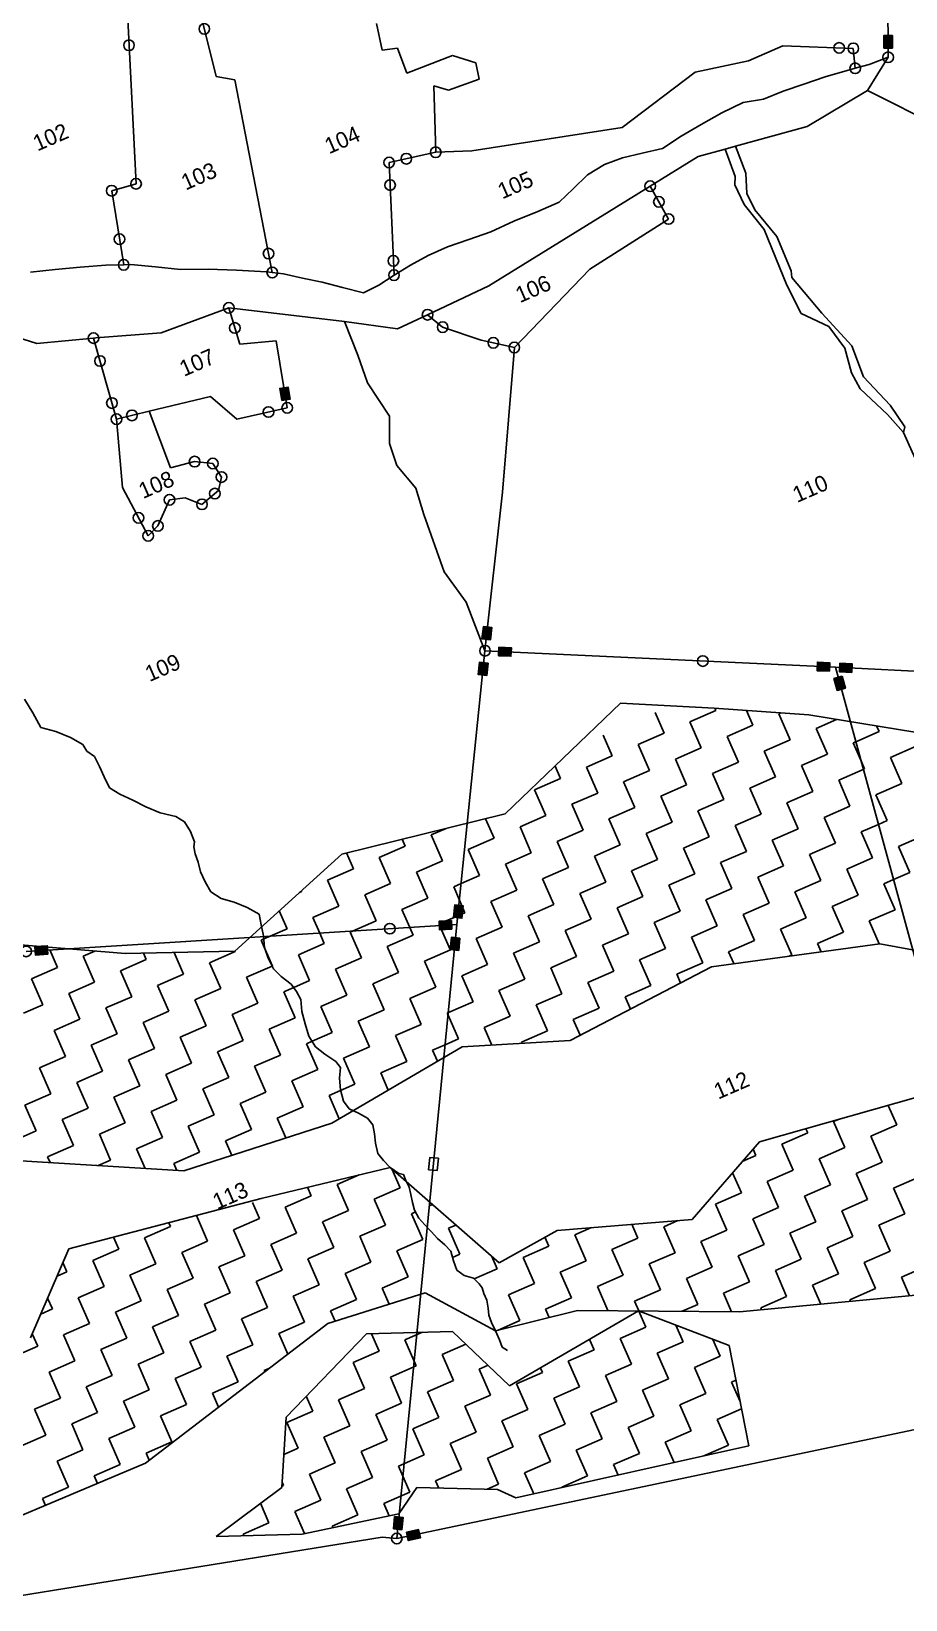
# Model space of a CAD drawing. Header units: metres. Extents: x 317389 to 323374, y 1888575 to 1892651.
# Drawn here: x 322399 to 322912, y 1889365 to 1890284 of the extents above; entities that cross this region are included whole.
import ezdxf

# ---------------------------------------------------------------- set-up
doc = ezdxf.new("R2010")
doc.units = ezdxf.units.M
doc.header["$MEASUREMENT"] = 0
for name, color, linetype in [('LINE_WATER', 4, 'Continuous'), ('OFF', 1, 'Continuous'), ('POLY_HATCH', 12, 'Continuous'), ('POLY_PARCEL', 6, 'Continuous'), ('POLY_WATER', 4, 'Continuous'), ('TEXT_PARCEL', 7, 'Continuous'), ('V_BOUND_LINE', 7, 'Continuous')]:
    doc.layers.add(name, color=color, linetype=linetype)
doc.styles.add('TEXT_MAP', font='')
doc.styles.get('TEXT_MAP').set_extended_font_data('Kruti Dev 050')

msp = doc.modelspace()

# ---------------------------------------------------------------- hatches: boundary and pattern name
for points in [[(322903.92, 1890281.5), (322898.9, 1890281.48), (322898.93, 1890274.22), (322903.96, 1890274.24)], [(322549.63, 1890075.55), (322544.68, 1890074.74), (322545.85, 1890067.58), (322550.8, 1890068.39)], [(322669.07, 1889934.57), (322664.08, 1889935.13), (322663.28, 1889927.91), (322668.27, 1889927.36)], [(322680.26, 1889917.79), (322680.5, 1889922.81), (322673.25, 1889923.15), (322673.01, 1889918.13)], [(322661.08, 1889907.02), (322666.08, 1889906.5), (322666.82, 1889913.73), (322661.82, 1889914.24)], [(322860, 1889914.33), (322859.76, 1889909.31), (322867.02, 1889908.97), (322867.25, 1889913.99)], [(322880.16, 1889908.31), (322880.42, 1889913.33), (322873.17, 1889913.7), (322872.91, 1889908.68)], [(322871.6, 1889897.81), (322876.44, 1889899.13), (322874.52, 1889906.14), (322869.68, 1889904.81)], [(322652.26, 1889771.5), (322647.27, 1889772.02), (322646.53, 1889764.79), (322651.52, 1889764.28)], [(322638.11, 1889762.45), (322638.42, 1889757.43), (322645.67, 1889757.88), (322645.35, 1889762.9)], [(322644.65, 1889745.86), (322649.65, 1889745.37), (322650.36, 1889752.59), (322645.36, 1889753.08)], [(322408.65, 1889743.11), (322408.34, 1889748.12), (322401.09, 1889747.67), (322401.4, 1889742.66)], [(322617.06, 1889413.1), (322612.06, 1889413.59), (322611.35, 1889406.36), (322616.35, 1889405.87)], [(322627.17, 1889401.08), (322626.13, 1889405.99), (322619.03, 1889404.5), (322620.06, 1889399.58)]]:
    msp.add_hatch(color=256).paths.add_polyline_path(points)

# ---------------------------------------------------------------- linework, layer by layer
for points in [[(322898.93, 1890274.22), (322898.9, 1890281.48), (322903.92, 1890281.5), (322903.96, 1890274.24)], [(322545.85, 1890067.58), (322544.68, 1890074.74), (322549.63, 1890075.55), (322550.8, 1890068.39)], [(322663.28, 1889927.91), (322664.08, 1889935.13), (322669.07, 1889934.57), (322668.27, 1889927.36)], [(322673.25, 1889923.15), (322680.5, 1889922.81), (322680.26, 1889917.79), (322673.01, 1889918.13)], [(322666.82, 1889913.73), (322666.08, 1889906.5), (322661.08, 1889907.02), (322661.82, 1889914.24)], [(322867.02, 1889908.97), (322859.76, 1889909.31), (322860, 1889914.33), (322867.25, 1889913.99)], [(322873.17, 1889913.7), (322880.42, 1889913.33), (322880.16, 1889908.31), (322872.91, 1889908.68)], [(322874.52, 1889906.14), (322876.44, 1889899.13), (322871.6, 1889897.81), (322869.68, 1889904.81)], [(322646.53, 1889764.79), (322647.27, 1889772.02), (322652.26, 1889771.5), (322651.52, 1889764.28)], [(322645.67, 1889757.88), (322638.42, 1889757.43), (322638.11, 1889762.45), (322645.35, 1889762.9)], [(322650.36, 1889752.59), (322649.65, 1889745.37), (322644.65, 1889745.86), (322645.36, 1889753.08)], [(322401.09, 1889747.67), (322408.34, 1889748.12), (322408.65, 1889743.11), (322401.4, 1889742.66)], [(322637.71, 1889623.62), (322637, 1889616.4), (322632, 1889616.89), (322632.71, 1889624.11)], [(322611.35, 1889406.36), (322612.06, 1889413.59), (322617.06, 1889413.1), (322616.35, 1889405.87)], [(322619.03, 1889404.5), (322626.13, 1889405.99), (322627.17, 1889401.08), (322620.06, 1889399.58)]]:
    msp.add_lwpolyline(points, close=True)
for centre in [(322500.48, 1890285.44), (322456.31, 1890275.86), (322872.74, 1890274.31), (322881.04, 1890274.01), (322901.47, 1890268.81), (322882.17, 1890262.35), (322618.94, 1890209.36), (322636.15, 1890213.15), (322608.82, 1890207.12), (322446.17, 1890190.62), (322460.43, 1890194.68), (322609.4, 1890193.92), (322761.9, 1890193.29), (322767.04, 1890184.11), (322772.69, 1890174.03), (322450.74, 1890162.23), (322538.14, 1890153.77), (322453.17, 1890147.18), (322611.34, 1890149.49), (322540.31, 1890142.66), (322611.7, 1890141.14), (322514.83, 1890121.99), (322631.39, 1890117.95), (322518.37, 1890110.18), (322640.22, 1890110.65), (322435.48, 1890104.24), (322669.94, 1890101.48), (322682.26, 1890098.7), (322439.29, 1890090.82), (322446.28, 1890066.19), (322538.08, 1890060.92), (322549.08, 1890063.38), (322448.96, 1890056.75), (322458.02, 1890058.94), (322494.77, 1890031.86), (322505.45, 1890030.76), (322510.57, 1890022.82), (322480.04, 1890009.48), (322499.1, 1890006.82), (322506.66, 1890013.12), (322461.86, 1889998.92), (322467.51, 1889988.35), (322473.24, 1889994.15), (322665.04, 1889921.02), (322792.78, 1889914.99), (322609.22, 1889758.13), (322396.03, 1889744.84), (322613.32, 1889400.73)]:
    msp.add_circle(centre, 3.11)
at = {"layer": 'LINE_WATER'}
for p, q in [((322590.44, 1890094.22), (322582.73, 1890113.88)), ((322596.18, 1890078.01), (322590.44, 1890094.22)), ((322609.03, 1890058.56), (322596.18, 1890078.01)), ((322609.01, 1890042.51), (322609.03, 1890058.56)), ((322910.37, 1890049), (322910.37, 1890049)), ((322910.37, 1890049), (322919.81, 1890028.05)), ((322613.28, 1890029.67), (322609.01, 1890042.51)), ((322624.52, 1890016.2), (322613.28, 1890029.67)), ((322629.21, 1890000.87), (322624.52, 1890016.2)), ((322641.18, 1889967.33), (322629.21, 1890000.87)), ((322653.98, 1889949.53), (322641.18, 1889967.33)), ((322665.04, 1889921.02), (322653.98, 1889949.53)), ((322394.99, 1889892.68), (322399.83, 1889884.54)), ((322399.83, 1889884.54), (322404.65, 1889876.11)), ((322404.65, 1889876.11), (322413.42, 1889873.67)), ((322413.42, 1889873.67), (322421.96, 1889870.14)), ((322421.96, 1889870.14), (322429.18, 1889866.03)), ((322429.18, 1889866.03), (322431.6, 1889862.11)), ((322431.6, 1889862.11), (322436.12, 1889858.95)), ((322436.12, 1889858.95), (322438.92, 1889853.2)), ((322438.92, 1889853.2), (322441.82, 1889847.2)), ((322441.82, 1889847.2), (322444.94, 1889840.73)), ((322444.94, 1889840.73), (322450.88, 1889836.92)), ((322450.88, 1889836.92), (322458.54, 1889833.43)), ((322458.54, 1889833.43), (322466.12, 1889829.48)), ((322466.12, 1889829.48), (322474.49, 1889826.01)), ((322474.49, 1889826.01), (322483.85, 1889823.84)), ((322483.85, 1889823.84), (322488.9, 1889820.78)), ((322488.9, 1889820.78), (322492.35, 1889815.16)), ((322492.35, 1889815.16), (322494.73, 1889809.08)), ((322494.73, 1889809.08), (322494.28, 1889806.18)), ((322494.28, 1889806.18), (322495.11, 1889801.99)), ((322495.11, 1889801.99), (322496.85, 1889797.05)), ((322496.85, 1889797.05), (322498.13, 1889791.49)), ((322498.13, 1889791.49), (322500.87, 1889785.56)), ((322500.87, 1889785.56), (322504.3, 1889779.65)), ((322504.3, 1889779.65), (322510.37, 1889775.9)), ((322510.37, 1889775.9), (322518.04, 1889773.69)), ((322518.04, 1889773.69), (322525.54, 1889770.56)), ((322525.54, 1889770.56), (322532.53, 1889766.64)), ((322532.53, 1889766.64), (322533.84, 1889760.38)), ((322533.84, 1889760.38), (322535.21, 1889753.99)), ((322535.21, 1889753.99), (322535.66, 1889747.07)), ((322535.66, 1889747.07), (322537.85, 1889740.76)), ((322537.85, 1889740.76), (322540.97, 1889734.58)), ((322540.97, 1889734.58), (322545.6, 1889730.2)), ((322545.6, 1889730.2), (322551.45, 1889725.63)), ((322551.45, 1889725.63), (322554.45, 1889721.38)), ((322554.45, 1889721.38), (322557.12, 1889716.57)), ((322557.12, 1889716.57), (322557.63, 1889709.53)), ((322557.63, 1889709.53), (322559.59, 1889702.41)), ((322559.59, 1889702.41), (322561.79, 1889695.11)), ((322561.79, 1889695.11), (322565.62, 1889688.95)), ((322565.62, 1889688.95), (322571.19, 1889684.69)), ((322571.19, 1889684.69), (322577.57, 1889680.22)), ((322577.57, 1889680.22), (322580.32, 1889676.86)), ((322580.32, 1889676.86), (322579.69, 1889670.46)), ((322579.69, 1889670.46), (322580.26, 1889663.6)), ((322580.26, 1889663.6), (322582.14, 1889657.01)), ((322582.14, 1889657.01), (322585.36, 1889652.58)), ((322585.36, 1889652.58), (322590.91, 1889650.02)), ((322590.91, 1889650.02), (322596.19, 1889647.06)), ((322596.19, 1889647.06), (322599.33, 1889643.16)), ((322599.33, 1889643.16), (322600.17, 1889637.97)), ((322600.17, 1889637.97), (322600.87, 1889632.44)), ((322600.87, 1889632.44), (322602.19, 1889626.47)), ((322602.19, 1889626.47), (322605.48, 1889622.21)), ((322605.48, 1889622.21), (322609.49, 1889618.26)), ((322609.49, 1889618.26), (322614.51, 1889614.61)), ((322614.51, 1889614.61), (322617.17, 1889614.07)), ((322617.17, 1889614.07), (322618.69, 1889610.6)), ((322618.69, 1889610.6), (322620.58, 1889606.59)), ((322620.58, 1889606.59), (322621.47, 1889602.27)), ((322621.47, 1889602.27), (322622.46, 1889597.72)), ((322622.46, 1889597.72), (322623.74, 1889593.15)), ((322623.74, 1889593.15), (322626.19, 1889588.53)), ((322626.19, 1889588.53), (322629.78, 1889584.55)), ((322629.78, 1889584.55), (322633.45, 1889580.73)), ((322633.45, 1889580.73), (322637.27, 1889576.56)), ((322637.27, 1889576.56), (322641.46, 1889572.84)), ((322641.46, 1889572.84), (322645.07, 1889569.15)), ((322645.07, 1889569.15), (322646.58, 1889563.4)), ((322646.58, 1889563.4), (322648.52, 1889557.98)), ((322648.52, 1889557.98), (322652.75, 1889554.85)), ((322652.75, 1889554.85), (322658.39, 1889553.26)), ((322658.39, 1889553.26), (322660.55, 1889551.2)), ((322660.55, 1889551.2), (322661.55, 1889550.05)), ((322661.55, 1889550.05), (322663.32, 1889547.64)), ((322663.32, 1889547.64), (322664.32, 1889544.38)), ((322664.32, 1889544.38), (322666.16, 1889540.48)), ((322666.16, 1889540.48), (322666.91, 1889535.83)), ((322666.91, 1889535.83), (322667.28, 1889531.71)), ((322667.28, 1889531.71), (322668.8, 1889527.25)), ((322668.8, 1889527.25), (322671.18, 1889522.45)), ((322671.18, 1889522.45), (322673.6, 1889517.24)), ((322673.6, 1889517.24), (322675.19, 1889512.95)), ((322675.19, 1889512.95), (322678.24, 1889510.87))]:
    msp.add_line(p, q, dxfattribs=at)
at = {"layer": 'OFF'}
msp.add_line((322901.47, 1890268.81), (322889.31, 1890249.44), dxfattribs=at)
at = {"layer": 'POLY_HATCH'}
for p, q in [((322676.85, 1889825.38), (322744.59, 1889890.23)), ((322744.59, 1889890.23), (322799.51, 1889887.43)), ((322799.51, 1889887.43), (322854.94, 1889883.45)), ((322854.94, 1889883.45), (322927.93, 1889871.62)), ((322581.13, 1889801.89), (322676.85, 1889825.38)), ((322518.43, 1889744.89), (322581.13, 1889801.89)), ((322380.74, 1889749.6), (322454.03, 1889743.54)), ((322454.03, 1889743.54), (322518.43, 1889744.89)), ((322896.57, 1889749.35), (322797.91, 1889735.85)), ((322927.39, 1889743.59), (322896.57, 1889749.35)), ((322797.91, 1889735.85), (322715.07, 1889692.61)), ((322651.69, 1889688.9), (322575.15, 1889644.18)), ((322715.07, 1889692.61), (322651.69, 1889688.9)), ((322825.96, 1889633.18), (322945.4, 1889667.04)), ((322575.15, 1889644.18), (322488.48, 1889616.18)), ((322786.48, 1889587.73), (322825.96, 1889633.18)), ((322488.48, 1889616.18), (322389.69, 1889622.37)), ((322533.84, 1889600.03), (322609.49, 1889618.26)), ((322609.49, 1889618.26), (322673.27, 1889562.25)), ((322421, 1889570.48), (322533.84, 1889600.03)), ((322707.31, 1889581.35), (322786.48, 1889587.73)), ((322673.27, 1889562.25), (322707.31, 1889581.35)), ((322398.55, 1889518.37), (322421, 1889570.48)), ((322630.04, 1889544.77), (322572.88, 1889526.85)), ((322671.18, 1889522.45), (322630.04, 1889544.77)), ((322937.84, 1889545.29), (322814.35, 1889533.64)), ((322719.34, 1889534.43), (322671.18, 1889522.45)), ((322755.08, 1889534.13), (322679.51, 1889490.15)), ((322814.35, 1889533.64), (322719.34, 1889534.43)), ((322808.15, 1889513.84), (322755.08, 1889534.13)), ((322572.88, 1889526.85), (322465.97, 1889444.89)), ((322646, 1889522.11), (322595.59, 1889520.68)), ((322679.51, 1889490.15), (322646, 1889522.11)), ((322595.59, 1889520.68), (322548.48, 1889471.92)), ((322819.75, 1889454.98), (322808.15, 1889513.84)), ((322548.48, 1889471.92), (322545.87, 1889430.68)), ((322683.19, 1889424.57), (322819.75, 1889454.98)), ((322465.97, 1889444.89), (322374.1, 1889406.16)), ((322545.87, 1889430.68), (322507.38, 1889401.95)), ((322614.54, 1889415.17), (322625.15, 1889430.64)), ((322625.15, 1889430.64), (322672.31, 1889429.57)), ((322672.31, 1889429.57), (322683.19, 1889424.57)), ((322557.79, 1889403.38), (322614.54, 1889415.17)), ((322507.38, 1889401.95), (322557.79, 1889403.38))]:
    msp.add_line(p, q, dxfattribs=at)
at = {"layer": 'POLY_HATCH', "linetype": 'Continuous'}
for p, q in [((322770.03, 1889872.73), (322764.77, 1889884.77)), ((322785.21, 1889879.36), (322800.39, 1889885.99)), ((322800.39, 1889885.99), (322799.77, 1889887.41)), ((322822.2, 1889877.44), (322818.43, 1889886.07)), ((322837.38, 1889884.07), (322838.63, 1889884.62)), ((322844.01, 1889868.89), (322837.38, 1889884.07)), ((322859.19, 1889875.52), (322871.27, 1889880.8)), ((322739.68, 1889859.46), (322734.41, 1889871.51)), ((322754.86, 1889866.09), (322770.03, 1889872.73)), ((322791.84, 1889864.18), (322785.21, 1889879.36)), ((322807.02, 1889870.81), (322822.2, 1889877.44)), ((322865.82, 1889860.35), (322859.19, 1889875.52)), ((322882.46, 1889867.61), (322896.18, 1889873.61)), ((322896.18, 1889873.61), (322894.7, 1889877)), ((322761.49, 1889850.91), (322754.86, 1889866.09)), ((322776.67, 1889857.55), (322791.84, 1889864.18)), ((322813.65, 1889855.63), (322807.02, 1889870.81)), ((322828.83, 1889862.26), (322844.01, 1889868.89)), ((322835.47, 1889847.08), (322828.83, 1889862.26)), ((322881, 1889866.98), (322882.46, 1889867.61)), ((322885.37, 1889856.99), (322881, 1889866.98)), ((322902.81, 1889858.43), (322917.99, 1889865.06)), ((322709.32, 1889846.2), (322706.16, 1889853.44)), ((322724.5, 1889852.83), (322739.68, 1889859.46)), ((322731.13, 1889837.65), (322724.5, 1889852.83)), ((322783.3, 1889842.37), (322776.67, 1889857.55)), ((322798.48, 1889849), (322813.65, 1889855.63)), ((322850.64, 1889853.71), (322865.82, 1889860.35)), ((322857.28, 1889838.53), (322850.64, 1889853.71)), ((322887.63, 1889851.8), (322885.37, 1889856.99)), ((322909.44, 1889843.25), (322902.81, 1889858.43)), ((322694.14, 1889839.57), (322709.32, 1889846.2)), ((322746.31, 1889844.28), (322761.49, 1889850.91)), ((322752.94, 1889829.1), (322746.31, 1889844.28)), ((322805.11, 1889833.82), (322798.48, 1889849)), ((322820.29, 1889840.45), (322835.47, 1889847.08)), ((322872.45, 1889845.17), (322886.88, 1889851.47)), ((322879.09, 1889829.99), (322872.45, 1889845.17)), ((322886.88, 1889851.47), (322887.63, 1889851.8)), ((322700.77, 1889824.39), (322694.14, 1889839.57)), ((322715.95, 1889831.02), (322731.13, 1889837.65)), ((322768.12, 1889835.74), (322783.3, 1889842.37)), ((322774.75, 1889820.56), (322768.12, 1889835.74)), ((322826.92, 1889825.27), (322820.29, 1889840.45)), ((322842.1, 1889831.9), (322857.28, 1889838.53)), ((322894.27, 1889836.62), (322909.44, 1889843.25)), ((322900.9, 1889821.44), (322894.27, 1889836.62)), ((322722.58, 1889815.84), (322715.95, 1889831.02)), ((322737.76, 1889822.47), (322752.94, 1889829.1)), ((322789.93, 1889827.19), (322805.11, 1889833.82)), ((322796.56, 1889812.01), (322789.93, 1889827.19)), ((322811.74, 1889818.64), (322826.92, 1889825.27)), ((322848.73, 1889816.72), (322842.1, 1889831.9)), ((322863.91, 1889823.36), (322879.09, 1889829.99)), ((322633.42, 1889813.04), (322642.21, 1889816.88)), ((322670.41, 1889811.13), (322665.41, 1889822.57)), ((322685.59, 1889817.76), (322700.77, 1889824.39)), ((322692.22, 1889802.58), (322685.59, 1889817.76)), ((322744.39, 1889807.29), (322737.76, 1889822.47)), ((322759.57, 1889813.93), (322774.75, 1889820.56)), ((322818.37, 1889803.46), (322811.74, 1889818.64)), ((322833.55, 1889810.09), (322848.73, 1889816.72)), ((322870.54, 1889808.18), (322863.91, 1889823.36)), ((322885.72, 1889814.81), (322895.71, 1889819.17)), ((322895.71, 1889819.17), (322900.9, 1889821.44)), ((322618.24, 1889806.41), (322616.43, 1889810.56)), ((322640.05, 1889797.86), (322633.42, 1889813.04)), ((322655.23, 1889804.5), (322670.41, 1889811.13)), ((322707.4, 1889809.21), (322722.58, 1889815.84)), ((322714.03, 1889794.03), (322707.4, 1889809.21)), ((322729.21, 1889800.66), (322744.39, 1889807.29)), ((322766.2, 1889798.75), (322759.57, 1889813.93)), ((322781.38, 1889805.38), (322796.56, 1889812.01)), ((322840.18, 1889794.91), (322833.55, 1889810.09)), ((322855.36, 1889801.55), (322870.54, 1889808.18)), ((322892.35, 1889799.63), (322885.72, 1889814.81)), ((322907.53, 1889806.26), (322922.71, 1889812.89)), ((322587.89, 1889793.15), (322583.78, 1889802.54)), ((322603.07, 1889799.78), (322618.24, 1889806.41)), ((322609.7, 1889784.6), (322603.07, 1889799.78)), ((322624.88, 1889791.23), (322640.05, 1889797.86)), ((322661.87, 1889789.32), (322655.23, 1889804.5)), ((322677.04, 1889795.95), (322692.22, 1889802.58)), ((322735.84, 1889785.48), (322729.21, 1889800.66)), ((322751.02, 1889792.12), (322766.2, 1889798.75)), ((322788.01, 1889790.2), (322781.38, 1889805.38)), ((322803.19, 1889796.83), (322818.37, 1889803.46)), ((322861.99, 1889786.37), (322855.36, 1889801.55)), ((322877.17, 1889793), (322892.35, 1889799.63)), ((322914.16, 1889791.08), (322907.53, 1889806.26)), ((322572.71, 1889786.52), (322587.89, 1889793.15)), ((322631.51, 1889776.05), (322624.88, 1889791.23)), ((322651.08, 1889784.6), (322661.87, 1889789.32)), ((322683.68, 1889780.77), (322677.04, 1889795.95)), ((322698.85, 1889787.4), (322714.03, 1889794.03)), ((322757.65, 1889776.94), (322751.02, 1889792.12)), ((322772.83, 1889783.57), (322788.01, 1889790.2)), ((322809.82, 1889781.65), (322803.19, 1889796.83)), ((322825, 1889788.28), (322840.18, 1889794.91)), ((322831.63, 1889773.1), (322825, 1889788.28)), ((322883.8, 1889777.82), (322877.17, 1889793)), ((322904.54, 1889786.88), (322914.16, 1889791.08)), ((322556.37, 1889779.38), (322557.53, 1889779.89)), ((322557.53, 1889779.89), (322557.36, 1889780.28)), ((322579.34, 1889771.34), (322572.71, 1889786.52)), ((322594.52, 1889777.97), (322609.7, 1889784.6)), ((322646.69, 1889782.68), (322651.08, 1889784.6)), ((322650.09, 1889774.9), (322646.69, 1889782.68)), ((322668.5, 1889774.14), (322683.68, 1889780.77)), ((322705.49, 1889772.22), (322698.85, 1889787.4)), ((322720.66, 1889778.85), (322735.84, 1889785.48)), ((322779.46, 1889768.39), (322772.83, 1889783.57)), ((322794.64, 1889775.02), (322809.82, 1889781.65)), ((322846.81, 1889779.74), (322861.99, 1889786.37)), ((322853.44, 1889764.56), (322846.81, 1889779.74)), ((322898.98, 1889784.45), (322904.54, 1889786.88)), ((322905.61, 1889769.27), (322898.98, 1889784.45)), ((322564.16, 1889764.71), (322579.34, 1889771.34)), ((322601.15, 1889762.79), (322594.52, 1889777.97)), ((322616.33, 1889769.42), (322631.51, 1889776.05)), ((322651.54, 1889771.58), (322650.09, 1889774.9)), ((322653.32, 1889767.51), (322652.13, 1889770.22)), ((322675.13, 1889758.96), (322668.5, 1889774.14)), ((322690.31, 1889765.59), (322705.49, 1889772.22)), ((322727.3, 1889763.67), (322720.66, 1889778.85)), ((322742.48, 1889770.3), (322757.65, 1889776.94)), ((322749.11, 1889755.13), (322742.48, 1889770.3)), ((322801.27, 1889759.84), (322794.64, 1889775.02)), ((322816.45, 1889766.47), (322831.63, 1889773.1)), ((322868.62, 1889771.19), (322883.8, 1889777.82)), ((322875.25, 1889756.01), (322868.62, 1889771.19)), ((322548.98, 1889758.08), (322544.42, 1889768.52)), ((322568.15, 1889755.57), (322564.16, 1889764.71)), ((322587.36, 1889756.77), (322601.15, 1889762.79)), ((322620.94, 1889758.86), (322616.33, 1889769.42)), ((322638.14, 1889760.87), (322638.2, 1889760.9)), ((322638.22, 1889760.7), (322638.14, 1889760.87)), ((322642.34, 1889762.71), (322647, 1889764.74)), ((322651.79, 1889766.84), (322653.32, 1889767.51)), ((322696.94, 1889750.41), (322690.31, 1889765.59)), ((322712.12, 1889757.04), (322727.3, 1889763.67)), ((322764.29, 1889761.76), (322779.46, 1889768.39)), ((322770.92, 1889746.58), (322764.29, 1889761.76)), ((322823.09, 1889751.29), (322816.45, 1889766.47)), ((322838.26, 1889757.92), (322853.44, 1889764.56)), ((322890.43, 1889762.64), (322905.61, 1889769.27)), ((322896.26, 1889749.31), (322890.43, 1889762.64)), ((322533.8, 1889751.44), (322535.33, 1889752.11)), ((322535.33, 1889752.11), (322539.1, 1889753.76)), ((322539.1, 1889753.76), (322548.98, 1889758.08)), ((322570.79, 1889749.53), (322568.15, 1889755.57)), ((322585.97, 1889756.16), (322587.36, 1889756.77)), ((322592.6, 1889740.98), (322585.97, 1889756.16)), ((322607.78, 1889747.61), (322622.96, 1889754.24)), ((322622.96, 1889754.24), (322620.94, 1889758.86)), ((322644.66, 1889745.94), (322639.61, 1889757.51)), ((322659.95, 1889752.33), (322675.13, 1889758.96)), ((322666.58, 1889737.15), (322659.95, 1889752.33)), ((322718.75, 1889741.86), (322712.12, 1889757.04)), ((322733.93, 1889748.49), (322749.11, 1889755.13)), ((322786.1, 1889753.21), (322801.27, 1889759.84)), ((322792.73, 1889738.03), (322786.1, 1889753.21)), ((322844.9, 1889742.75), (322838.26, 1889757.92)), ((322860.07, 1889749.38), (322875.25, 1889756.01)), ((322414.29, 1889735.38), (322409.78, 1889745.7)), ((322429.47, 1889742.01), (322436.32, 1889745.01)), ((322466.45, 1889740.1), (322464.85, 1889743.77)), ((322488.26, 1889731.55), (322482.76, 1889744.15)), ((322503.44, 1889738.18), (322518.62, 1889744.81)), ((322518.62, 1889744.81), (322518.54, 1889744.99)), ((322535.65, 1889747.21), (322533.8, 1889751.44)), ((322540.43, 1889736.26), (322535.65, 1889747.21)), ((322555.61, 1889742.9), (322570.79, 1889749.53)), ((322562.24, 1889727.72), (322555.61, 1889742.9)), ((322614.41, 1889732.43), (322607.78, 1889747.61)), ((322629.59, 1889739.06), (322644.77, 1889745.7)), ((322644.77, 1889745.7), (322644.7, 1889745.85)), ((322681.76, 1889743.78), (322696.94, 1889750.41)), ((322688.39, 1889728.6), (322681.76, 1889743.78)), ((322740.56, 1889733.32), (322733.93, 1889748.49)), ((322755.74, 1889739.95), (322770.92, 1889746.58)), ((322807.91, 1889744.66), (322823.09, 1889751.29)), ((322810.97, 1889737.64), (322807.91, 1889744.66)), ((322843.35, 1889742.07), (322844.9, 1889742.75)), ((322862.14, 1889744.64), (322860.07, 1889749.38)), ((322399.11, 1889728.75), (322414.29, 1889735.38)), ((322430.83, 1889738.88), (322429.47, 1889742.01)), ((322436.1, 1889726.83), (322430.83, 1889738.88)), ((322451.28, 1889733.47), (322466.45, 1889740.1)), ((322457.91, 1889718.29), (322451.28, 1889733.47)), ((322510.08, 1889723), (322503.44, 1889738.18)), ((322525.25, 1889729.63), (322540.18, 1889736.15)), ((322540.18, 1889736.15), (322540.43, 1889736.26)), ((322577.42, 1889734.35), (322592.6, 1889740.98)), ((322584.05, 1889719.17), (322577.42, 1889734.35)), ((322636.22, 1889723.88), (322629.59, 1889739.06)), ((322651.4, 1889730.52), (322666.58, 1889737.15)), ((322703.57, 1889735.23), (322718.75, 1889741.86)), ((322710.2, 1889720.05), (322703.57, 1889735.23)), ((322725.38, 1889726.68), (322740.56, 1889733.32)), ((322762.37, 1889724.77), (322755.74, 1889739.95)), ((322777.55, 1889731.4), (322792.73, 1889738.03)), ((322400.48, 1889725.62), (322399.11, 1889728.75)), ((322405.74, 1889713.57), (322400.48, 1889725.62)), ((322420.92, 1889720.2), (322436.1, 1889726.83)), ((322473.09, 1889724.92), (322488.26, 1889731.55)), ((322479.72, 1889709.74), (322473.09, 1889724.92)), ((322531.89, 1889714.45), (322525.25, 1889729.63)), ((322552.87, 1889723.62), (322562.24, 1889727.72)), ((322599.23, 1889725.8), (322614.41, 1889732.43)), ((322605.86, 1889710.62), (322599.23, 1889725.8)), ((322658.03, 1889715.34), (322651.4, 1889730.52)), ((322673.21, 1889721.97), (322688.39, 1889728.6)), ((322732.01, 1889711.5), (322725.38, 1889726.68)), ((322747.19, 1889718.14), (322762.37, 1889724.77)), ((322779.74, 1889726.37), (322777.55, 1889731.4)), ((322427.55, 1889705.02), (322420.92, 1889720.2)), ((322442.73, 1889711.66), (322457.91, 1889718.29)), ((322494.9, 1889716.37), (322510.08, 1889723)), ((322501.53, 1889701.19), (322494.9, 1889716.37)), ((322547.06, 1889721.09), (322552.87, 1889723.62)), ((322553.7, 1889705.91), (322547.06, 1889721.09)), ((322568.87, 1889712.54), (322584.05, 1889719.17)), ((322621.04, 1889717.25), (322636.22, 1889723.88)), ((322627.67, 1889702.07), (322621.04, 1889717.25)), ((322643.56, 1889709.02), (322658.03, 1889715.34)), ((322679.84, 1889706.79), (322673.21, 1889721.97)), ((322695.02, 1889713.42), (322710.2, 1889720.05)), ((322750.3, 1889711.01), (322747.19, 1889718.14)), ((322394.45, 1889708.64), (322405.74, 1889713.57)), ((322449.36, 1889696.48), (322442.73, 1889711.66)), ((322464.54, 1889703.11), (322479.72, 1889709.74)), ((322516.71, 1889707.82), (322531.89, 1889714.45)), ((322523.34, 1889692.64), (322516.71, 1889707.82)), ((322538.52, 1889699.28), (322553.7, 1889705.91)), ((322575.51, 1889697.36), (322568.87, 1889712.54)), ((322590.69, 1889703.99), (322605.86, 1889710.62)), ((322642.85, 1889708.71), (322643.56, 1889709.02)), ((322643.41, 1889707.44), (322642.85, 1889708.71)), ((322649.49, 1889693.53), (322643.41, 1889707.44)), ((322664.66, 1889700.16), (322679.84, 1889706.79)), ((322701.65, 1889698.24), (322695.02, 1889713.42)), ((322716.83, 1889704.87), (322732.01, 1889711.5)), ((322412.37, 1889698.39), (322427.55, 1889705.02)), ((322419, 1889683.21), (322412.37, 1889698.39)), ((322434.18, 1889689.85), (322449.36, 1889696.48)), ((322471.17, 1889687.93), (322464.54, 1889703.11)), ((322486.35, 1889694.56), (322501.53, 1889701.19)), ((322545.15, 1889684.1), (322538.52, 1889699.28)), ((322563.62, 1889692.17), (322575.51, 1889697.36)), ((322597.32, 1889688.81), (322590.69, 1889703.99)), ((322612.5, 1889695.44), (322627.67, 1889702.07)), ((322669.14, 1889689.92), (322664.66, 1889700.16)), ((322686.47, 1889691.61), (322701.65, 1889698.24)), ((322720.87, 1889695.64), (322716.83, 1889704.87)), ((322440.81, 1889674.67), (322434.18, 1889689.85)), ((322455.99, 1889681.3), (322471.17, 1889687.93)), ((322492.98, 1889679.38), (322486.35, 1889694.56)), ((322508.16, 1889686.01), (322523.34, 1889692.64)), ((322560.33, 1889690.73), (322563.62, 1889692.17)), ((322566.96, 1889675.55), (322560.33, 1889690.73)), ((322582.14, 1889682.18), (322597.32, 1889688.81)), ((322619.13, 1889680.26), (322612.5, 1889695.44)), ((322634.31, 1889686.9), (322641.71, 1889690.13)), ((322641.71, 1889690.13), (322649.49, 1889693.53)), ((322686.76, 1889690.95), (322686.47, 1889691.61)), ((322403.82, 1889676.58), (322419, 1889683.21)), ((322462.62, 1889666.12), (322455.99, 1889681.3)), ((322477.8, 1889672.75), (322492.98, 1889679.38)), ((322514.79, 1889670.83), (322508.16, 1889686.01)), ((322529.97, 1889677.47), (322545.15, 1889684.1)), ((322588.77, 1889667), (322582.14, 1889682.18)), ((322603.95, 1889673.63), (322619.13, 1889680.26)), ((322637.15, 1889680.4), (322634.31, 1889686.9)), ((322410.45, 1889661.4), (322403.82, 1889676.58)), ((322425.63, 1889668.03), (322440.81, 1889674.67)), ((322484.43, 1889657.57), (322477.8, 1889672.75)), ((322499.61, 1889664.2), (322514.79, 1889670.83)), ((322536.6, 1889662.29), (322529.97, 1889677.47)), ((322551.78, 1889668.92), (322566.96, 1889675.55)), ((322558.41, 1889653.74), (322551.78, 1889668.92)), ((322608.34, 1889663.57), (322603.95, 1889673.63)), ((322395.27, 1889654.77), (322410.45, 1889661.4)), ((322432.26, 1889652.86), (322425.63, 1889668.03)), ((322447.44, 1889659.49), (322462.62, 1889666.12)), ((322506.24, 1889649.02), (322499.61, 1889664.2)), ((322521.42, 1889655.65), (322536.6, 1889662.29)), ((322573.59, 1889660.37), (322580.34, 1889663.32)), ((322579.54, 1889646.74), (322573.59, 1889660.37)), ((322580.34, 1889663.32), (322588.77, 1889667)), ((322401.91, 1889639.59), (322395.27, 1889654.77)), ((322417.09, 1889646.22), (322432.26, 1889652.86)), ((322454.07, 1889644.31), (322447.44, 1889659.49)), ((322469.25, 1889650.94), (322484.43, 1889657.57)), ((322475.88, 1889635.76), (322469.25, 1889650.94)), ((322528.05, 1889640.48), (322521.42, 1889655.65)), ((322543.23, 1889647.11), (322558.41, 1889653.74)), ((322906.49, 1889643.12), (322901.49, 1889654.59)), ((322423.72, 1889631.05), (322417.09, 1889646.22)), ((322438.9, 1889637.68), (322454.07, 1889644.31)), ((322491.06, 1889642.39), (322506.24, 1889649.02)), ((322497.7, 1889627.21), (322491.06, 1889642.39)), ((322548.3, 1889635.5), (322543.23, 1889647.11)), ((322869.51, 1889645.04), (322872.66, 1889646.42)), ((322876.14, 1889629.86), (322869.51, 1889645.04)), ((322891.32, 1889636.49), (322906.49, 1889643.12)), ((322391.24, 1889634.93), (322401.91, 1889639.59)), ((322445.53, 1889622.5), (322438.9, 1889637.68)), ((322460.71, 1889629.13), (322475.88, 1889635.76)), ((322512.87, 1889633.84), (322528.05, 1889640.48)), ((322516.62, 1889625.27), (322512.87, 1889633.84)), ((322839.15, 1889631.78), (322854.33, 1889638.41)), ((322854.33, 1889638.41), (322853.23, 1889640.91)), ((322897.95, 1889621.31), (322891.32, 1889636.49)), ((322408.54, 1889624.41), (322423.72, 1889631.05)), ((322409.98, 1889621.1), (322408.54, 1889624.41)), ((322465.74, 1889617.61), (322460.71, 1889629.13)), ((322482.52, 1889620.58), (322497.7, 1889627.21)), ((322815.93, 1889621.63), (322823.97, 1889625.15)), ((322823.97, 1889625.15), (322822.3, 1889628.97)), ((322845.78, 1889616.6), (322839.15, 1889631.78)), ((322860.96, 1889623.23), (322876.14, 1889629.86)), ((322867.59, 1889608.05), (322860.96, 1889623.23)), ((322438.27, 1889619.33), (322445.53, 1889622.5)), ((322484.33, 1889616.44), (322482.52, 1889620.58)), ((322578.31, 1889608.2), (322591.29, 1889613.87)), ((322615.29, 1889606.29), (322610.42, 1889617.44)), ((322815.42, 1889603.34), (322810.27, 1889615.12)), ((322830.6, 1889609.97), (322845.78, 1889616.6)), ((322882.77, 1889614.68), (322897.95, 1889621.31)), ((322889.4, 1889599.5), (322882.77, 1889614.68)), ((322563.13, 1889601.57), (322560.94, 1889606.56)), ((322584.94, 1889593.02), (322578.31, 1889608.2)), ((322600.12, 1889599.65), (322615.29, 1889606.29)), ((322837.23, 1889594.79), (322830.6, 1889609.97)), ((322852.41, 1889601.42), (322867.59, 1889608.05)), ((322904.58, 1889606.13), (322919.76, 1889612.77)), ((322911.21, 1889590.96), (322904.58, 1889606.13)), ((322532.77, 1889588.31), (322528.7, 1889597.63)), ((322547.95, 1889594.94), (322563.13, 1889601.57)), ((322606.75, 1889584.48), (322600.12, 1889599.65)), ((322632.45, 1889595.7), (322634.27, 1889596.5)), ((322800.24, 1889596.7), (322815.42, 1889603.34)), ((322806.87, 1889581.53), (322800.24, 1889596.7)), ((322859.04, 1889586.24), (322852.41, 1889601.42)), ((322874.22, 1889592.87), (322889.4, 1889599.5)), ((322502.41, 1889575.04), (322495.84, 1889590.08)), ((322517.59, 1889581.68), (322532.77, 1889588.31)), ((322554.58, 1889579.76), (322547.95, 1889594.94)), ((322569.76, 1889586.39), (322584.94, 1889593.02)), ((322576.39, 1889571.21), (322569.76, 1889586.39)), ((322621.93, 1889591.11), (322624.28, 1889592.13)), ((322628.56, 1889575.93), (322621.93, 1889591.11)), ((322769.88, 1889583.44), (322778.17, 1889587.06)), ((322822.05, 1889588.16), (322837.23, 1889594.79)), ((322828.68, 1889572.98), (322822.05, 1889588.16)), ((322843.86, 1889579.61), (322859.04, 1889586.24)), ((322880.85, 1889577.69), (322874.22, 1889592.87)), ((322896.03, 1889584.32), (322911.21, 1889590.96)), ((322450.24, 1889570.33), (322447.18, 1889577.33)), ((322465.42, 1889576.96), (322480.6, 1889583.59)), ((322472.05, 1889561.78), (322465.42, 1889576.96)), ((322480.6, 1889583.59), (322479.62, 1889585.83)), ((322524.22, 1889566.5), (322517.59, 1889581.68)), ((322539.4, 1889573.13), (322554.58, 1889579.76)), ((322591.57, 1889577.84), (322606.75, 1889584.48)), ((322598.2, 1889562.66), (322591.57, 1889577.84)), ((322643.74, 1889582.56), (322648.01, 1889584.43)), ((322650.37, 1889567.38), (322643.74, 1889582.56)), ((322702.54, 1889572.1), (322700.23, 1889577.37)), ((322717.72, 1889578.73), (322727.43, 1889582.97)), ((322724.35, 1889563.55), (322717.72, 1889578.73)), ((322754.7, 1889576.81), (322751.18, 1889584.89)), ((322776.52, 1889568.26), (322769.88, 1889583.44)), ((322791.69, 1889574.89), (322806.87, 1889581.53)), ((322850.49, 1889564.43), (322843.86, 1889579.61)), ((322865.67, 1889571.06), (322880.85, 1889577.69)), ((322902.66, 1889569.15), (322896.03, 1889584.32)), ((322435.06, 1889563.7), (322450.24, 1889570.33)), ((322487.23, 1889568.41), (322502.41, 1889575.04)), ((322493.86, 1889553.23), (322487.23, 1889568.41)), ((322546.03, 1889557.95), (322539.4, 1889573.13)), ((322561.21, 1889564.58), (322576.39, 1889571.21)), ((322613.38, 1889569.3), (322628.56, 1889575.93)), ((322620.01, 1889554.12), (322613.38, 1889569.3)), ((322687.36, 1889565.46), (322702.54, 1889572.1)), ((322739.53, 1889570.18), (322754.7, 1889576.81)), ((322746.16, 1889555), (322739.53, 1889570.18)), ((322761.34, 1889561.63), (322776.52, 1889568.26)), ((322798.33, 1889559.72), (322791.69, 1889574.89)), ((322813.5, 1889566.35), (322828.68, 1889572.98)), ((322872.3, 1889555.88), (322865.67, 1889571.06)), ((322887.48, 1889562.51), (322902.66, 1889569.15)), ((322419.88, 1889557.07), (322417.54, 1889562.44)), ((322441.69, 1889548.52), (322435.06, 1889563.7)), ((322456.87, 1889555.15), (322472.05, 1889561.78)), ((322509.04, 1889559.87), (322524.22, 1889566.5)), ((322515.67, 1889544.69), (322509.04, 1889559.87)), ((322567.84, 1889549.4), (322561.21, 1889564.58)), ((322583.02, 1889556.03), (322598.2, 1889562.66)), ((322646.04, 1889565.49), (322650.37, 1889567.38)), ((322658.71, 1889552.95), (322672.18, 1889558.83)), ((322672.18, 1889558.83), (322669.08, 1889565.93)), ((322693.99, 1889550.28), (322687.36, 1889565.46)), ((322709.17, 1889556.92), (322724.35, 1889563.55)), ((322767.97, 1889546.45), (322761.34, 1889561.63)), ((322783.15, 1889553.08), (322798.33, 1889559.72)), ((322820.14, 1889551.17), (322813.5, 1889566.35)), ((322835.31, 1889557.8), (322850.49, 1889564.43)), ((322894.11, 1889547.34), (322887.48, 1889562.51)), ((322909.29, 1889553.97), (322924.47, 1889560.6)), ((322414.14, 1889554.56), (322419.88, 1889557.07)), ((322463.5, 1889539.97), (322456.87, 1889555.15)), ((322478.68, 1889546.6), (322493.86, 1889553.23)), ((322530.85, 1889551.32), (322546.03, 1889557.95)), ((322537.48, 1889536.14), (322530.85, 1889551.32)), ((322552.66, 1889542.77), (322567.84, 1889549.4)), ((322589.65, 1889540.85), (322583.02, 1889556.03)), ((322604.83, 1889547.49), (322620.01, 1889554.12)), ((322678.81, 1889543.65), (322693.99, 1889550.28)), ((322715.8, 1889541.74), (322709.17, 1889556.92)), ((322730.98, 1889548.37), (322746.16, 1889555)), ((322789.78, 1889537.9), (322783.15, 1889553.08)), ((322804.96, 1889544.54), (322820.14, 1889551.17)), ((322841.95, 1889542.62), (322835.31, 1889557.8)), ((322857.13, 1889549.25), (322872.3, 1889555.88)), ((322914.07, 1889543.04), (322909.29, 1889553.97)), ((322411.34, 1889535.26), (322408.56, 1889541.61)), ((322426.52, 1889541.89), (322441.69, 1889548.52)), ((322433.15, 1889526.71), (322426.52, 1889541.89)), ((322485.32, 1889531.42), (322478.68, 1889546.6)), ((322500.49, 1889538.06), (322515.67, 1889544.69)), ((322559.29, 1889527.59), (322552.66, 1889542.77)), ((322574.47, 1889534.22), (322589.65, 1889540.85)), ((322608.91, 1889538.14), (322604.83, 1889547.49)), ((322685.44, 1889528.47), (322678.81, 1889543.65)), ((322700.62, 1889535.11), (322715.8, 1889541.74)), ((322737.13, 1889534.28), (322730.98, 1889548.37)), ((322752.79, 1889539.82), (322767.97, 1889546.45)), ((322809.7, 1889533.68), (322804.96, 1889544.54)), ((322826.77, 1889535.99), (322841.95, 1889542.62)), ((322861.98, 1889538.13), (322857.13, 1889549.25)), ((322878.94, 1889540.7), (322894.11, 1889547.34)), ((322879.34, 1889539.77), (322878.94, 1889540.7)), ((322404.55, 1889532.29), (322411.34, 1889535.26)), ((322448.33, 1889533.34), (322463.5, 1889539.97)), ((322454.96, 1889518.16), (322448.33, 1889533.34)), ((322470.14, 1889524.79), (322485.32, 1889531.42)), ((322507.13, 1889522.88), (322500.49, 1889538.06)), ((322522.3, 1889529.51), (322537.48, 1889536.14)), ((322577.12, 1889528.17), (322574.47, 1889534.22)), ((322702.72, 1889530.3), (322700.62, 1889535.11)), ((322755.27, 1889534.13), (322752.79, 1889539.82)), ((322759.42, 1889524.64), (322755.31, 1889534.04)), ((322780.65, 1889533.92), (322789.78, 1889537.9)), ((322827.26, 1889534.86), (322826.77, 1889535.99)), ((322417.97, 1889520.08), (322433.15, 1889526.71)), ((322476.77, 1889509.61), (322470.14, 1889524.79)), ((322491.95, 1889516.24), (322507.13, 1889522.88)), ((322528.94, 1889514.33), (322522.3, 1889529.51)), ((322544.12, 1889520.96), (322559.29, 1889527.59)), ((322672.29, 1889522.73), (322685.44, 1889528.47)), ((322744.24, 1889518.01), (322759.42, 1889524.64)), ((322781.23, 1889516.09), (322777.01, 1889525.75)), ((322387.61, 1889506.81), (322402.79, 1889513.45)), ((322402.79, 1889513.45), (322399.59, 1889520.78)), ((322424.6, 1889504.9), (322417.97, 1889520.08)), ((322439.78, 1889511.53), (322454.96, 1889518.16)), ((322498.58, 1889501.07), (322491.95, 1889516.24)), ((322513.76, 1889507.7), (322528.94, 1889514.33)), ((322549.4, 1889508.85), (322544.12, 1889520.96)), ((322602.91, 1889510.5), (322598.43, 1889520.76)), ((322618.09, 1889517.13), (322628.35, 1889521.61)), ((322624.73, 1889501.95), (322618.09, 1889517.13)), ((322639.9, 1889508.58), (322653.82, 1889514.66)), ((322729.06, 1889511.38), (322726.41, 1889517.45)), ((322750.87, 1889502.83), (322744.24, 1889518.01)), ((322766.05, 1889509.46), (322781.23, 1889516.09)), ((322803.04, 1889507.55), (322798.71, 1889517.45)), ((322409.42, 1889498.27), (322424.6, 1889504.9)), ((322446.41, 1889496.35), (322439.78, 1889511.53)), ((322461.59, 1889502.98), (322476.77, 1889509.61)), ((322520.39, 1889492.52), (322513.76, 1889507.7)), ((322587.74, 1889503.86), (322602.91, 1889510.5)), ((322594.37, 1889488.69), (322587.74, 1889503.86)), ((322646.54, 1889493.4), (322639.9, 1889508.58)), ((322713.88, 1889504.75), (322729.06, 1889511.38)), ((322720.51, 1889489.57), (322713.88, 1889504.75)), ((322772.68, 1889494.28), (322766.05, 1889509.46)), ((322787.86, 1889500.92), (322803.04, 1889507.55)), ((322416.05, 1889483.09), (322409.42, 1889498.27)), ((322431.23, 1889489.72), (322446.41, 1889496.35)), ((322468.22, 1889487.8), (322461.59, 1889502.98)), ((322483.4, 1889494.43), (322498.58, 1889501.07)), ((322490.03, 1889479.26), (322483.4, 1889494.43)), ((322535.57, 1889499.15), (322538.32, 1889500.35)), ((322535.86, 1889498.47), (322535.57, 1889499.15)), ((322609.55, 1889495.32), (322624.73, 1889501.95)), ((322616.18, 1889480.14), (322609.55, 1889495.32)), ((322661.71, 1889500.03), (322666.82, 1889502.26)), ((322668.35, 1889484.85), (322661.71, 1889500.03)), ((322683.52, 1889491.48), (322698.7, 1889498.12)), ((322698.7, 1889498.12), (322697.59, 1889500.67)), ((322735.69, 1889496.2), (322750.87, 1889502.83)), ((322742.32, 1889481.02), (322735.69, 1889496.2)), ((322757.5, 1889487.65), (322772.68, 1889494.28)), ((322794.49, 1889485.74), (322787.86, 1889500.92)), ((322437.86, 1889474.54), (322431.23, 1889489.72)), ((322453.04, 1889481.17), (322468.22, 1889487.8)), ((322505.21, 1889485.89), (322520.39, 1889492.52)), ((322508.78, 1889477.71), (322505.21, 1889485.89)), ((322579.19, 1889482.05), (322594.37, 1889488.69)), ((322631.36, 1889486.77), (322646.54, 1889493.4)), ((322637.99, 1889471.59), (322631.36, 1889486.77)), ((322690.16, 1889476.31), (322683.52, 1889491.48)), ((322705.34, 1889482.94), (322720.51, 1889489.57)), ((322764.14, 1889472.47), (322757.5, 1889487.65)), ((322779.31, 1889479.1), (322794.49, 1889485.74)), ((322809.67, 1889492.37), (322812.17, 1889493.46)), ((322814.62, 1889481.05), (322809.67, 1889492.37)), ((322400.87, 1889476.46), (322416.05, 1889483.09)), ((322407.5, 1889461.28), (322400.87, 1889476.46)), ((322459.67, 1889465.99), (322453.04, 1889481.17)), ((322474.85, 1889472.62), (322490.03, 1889479.26)), ((322564.01, 1889475.42), (322560.23, 1889484.08)), ((322585.82, 1889466.88), (322579.19, 1889482.05)), ((322601, 1889473.51), (322616.18, 1889480.14)), ((322653.17, 1889478.22), (322668.35, 1889484.85)), ((322659.8, 1889463.04), (322653.17, 1889478.22)), ((322674.98, 1889469.67), (322690.16, 1889476.31)), ((322711.97, 1889467.76), (322705.34, 1889482.94)), ((322727.15, 1889474.39), (322742.32, 1889481.02)), ((322785.95, 1889463.93), (322779.31, 1889479.1)), ((322801.12, 1889470.56), (322815.45, 1889476.82)), ((322422.68, 1889467.91), (322437.86, 1889474.54)), ((322429.31, 1889452.73), (322422.68, 1889467.91)), ((322481.48, 1889457.45), (322474.85, 1889472.62)), ((322548.83, 1889468.79), (322564.01, 1889475.42)), ((322555.46, 1889453.61), (322548.83, 1889468.79)), ((322570.64, 1889460.24), (322585.82, 1889466.88)), ((322607.63, 1889458.33), (322601, 1889473.51)), ((322622.81, 1889464.96), (322637.99, 1889471.59)), ((322681.61, 1889454.5), (322674.98, 1889469.67)), ((322696.79, 1889461.13), (322711.97, 1889467.76)), ((322733.78, 1889459.21), (322727.15, 1889474.39)), ((322748.96, 1889465.84), (322764.14, 1889472.47)), ((322807.76, 1889455.38), (322801.12, 1889470.56)), ((322392.33, 1889454.65), (322407.5, 1889461.28)), ((322444.49, 1889459.36), (322459.67, 1889465.99)), ((322451.12, 1889444.18), (322444.49, 1889459.36)), ((322466.3, 1889450.81), (322481.48, 1889457.45)), ((322577.27, 1889445.07), (322570.64, 1889460.24)), ((322592.45, 1889451.7), (322607.63, 1889458.33)), ((322629.44, 1889449.78), (322622.81, 1889464.96)), ((322644.62, 1889456.41), (322659.8, 1889463.04)), ((322703.42, 1889445.95), (322696.79, 1889461.13)), ((322718.6, 1889452.58), (322733.78, 1889459.21)), ((322755.59, 1889450.66), (322748.96, 1889465.84)), ((322770.77, 1889457.29), (322785.95, 1889463.93)), ((322414.14, 1889446.1), (322429.31, 1889452.73)), ((322468.16, 1889446.57), (322466.3, 1889450.81)), ((322547.09, 1889449.95), (322555.46, 1889453.61)), ((322599.08, 1889436.52), (322592.45, 1889451.7)), ((322614.26, 1889443.15), (322629.44, 1889449.78)), ((322651.25, 1889441.23), (322644.62, 1889456.41)), ((322666.43, 1889447.86), (322681.61, 1889454.5)), ((322725.23, 1889437.4), (322718.6, 1889452.58)), ((322740.41, 1889444.03), (322755.59, 1889450.66)), ((322776.03, 1889445.24), (322770.77, 1889457.29)), ((322793.42, 1889449.11), (322807.76, 1889455.38)), ((322420.77, 1889430.92), (322414.14, 1889446.1)), ((322435.95, 1889437.55), (322451.12, 1889444.18)), ((322562.09, 1889438.43), (322577.27, 1889445.07)), ((322620.89, 1889427.97), (322614.26, 1889443.15)), ((322636.07, 1889434.6), (322651.25, 1889441.23)), ((322673.06, 1889432.69), (322666.43, 1889447.86)), ((322688.24, 1889439.32), (322703.42, 1889445.95)), ((322693.66, 1889426.9), (322688.24, 1889439.32)), ((322743.08, 1889437.91), (322740.41, 1889444.03)), ((322405.59, 1889424.29), (322420.77, 1889430.92)), ((322437.91, 1889433.06), (322435.95, 1889437.55)), ((322545.91, 1889431.36), (322546.91, 1889431.8)), ((322546.91, 1889431.8), (322546.06, 1889433.75)), ((322568.72, 1889423.25), (322562.09, 1889438.43)), ((322583.9, 1889429.89), (322599.08, 1889436.52)), ((322590.53, 1889414.71), (322583.9, 1889429.89)), ((322637.93, 1889430.35), (322636.07, 1889434.6)), ((322666.26, 1889429.71), (322673.06, 1889432.69)), ((322710.05, 1889430.77), (322725.23, 1889437.4)), ((322710.14, 1889430.57), (322710.05, 1889430.77)), ((322407.38, 1889420.19), (322405.59, 1889424.29)), ((322538.37, 1889409.99), (322533.4, 1889421.37)), ((322553.55, 1889416.62), (322568.72, 1889423.25)), ((322605.71, 1889421.34), (322620.89, 1889427.97)), ((322608.92, 1889414), (322605.71, 1889421.34)), ((322559.2, 1889403.68), (322553.55, 1889416.62)), ((322575.36, 1889408.08), (322590.53, 1889414.71)), ((322523.19, 1889403.36), (322538.37, 1889409.99)), ((322523.6, 1889402.41), (322523.19, 1889403.36)), ((322575.77, 1889407.12), (322575.36, 1889408.08))]:
    msp.add_line(p, q, dxfattribs=at)
at = {"layer": 'POLY_PARCEL'}
for p, q in [((322497.08, 1890299.23), (322507.39, 1890257.47)), ((322460.43, 1890194.68), (322455.53, 1890291.1)), ((322601.52, 1890288.56), (322604.75, 1890272.94)), ((322819.51, 1890266.69), (322839.7, 1890275.51)), ((322839.7, 1890275.51), (322881.04, 1890274.01)), ((322604.75, 1890272.94), (322613.66, 1890274.14)), ((322613.66, 1890274.14), (322619.16, 1890259.5)), ((322619.16, 1890259.5), (322646.06, 1890269.91)), ((322646.06, 1890269.91), (322659.65, 1890265.54)), ((322788.36, 1890260.09), (322819.51, 1890266.69)), ((322881.04, 1890274.01), (322882.17, 1890262.35)), ((322507.39, 1890257.47), (322518.28, 1890255.51)), ((322659.65, 1890265.54), (322661.55, 1890256.05)), ((322745.46, 1890227.62), (322788.36, 1890260.09)), ((322518.28, 1890255.51), (322540.31, 1890142.66)), ((322643.7, 1890249.6), (322634.98, 1890252.07)), ((322634.98, 1890252.07), (322636.15, 1890213.15)), ((322661.55, 1890256.05), (322643.7, 1890249.6)), ((322657.27, 1890213.9), (322745.46, 1890227.62)), ((322608.82, 1890207.12), (322636.15, 1890213.15)), ((322636.15, 1890213.15), (322657.27, 1890213.9)), ((322611.7, 1890141.14), (322608.82, 1890207.12)), ((322446.17, 1890190.62), (322460.43, 1890194.68)), ((322772.69, 1890174.03), (322761.9, 1890193.29)), ((322453.17, 1890147.18), (322446.17, 1890190.62)), ((322726.59, 1890144.71), (322772.69, 1890174.03)), ((322682.26, 1890098.7), (322726.59, 1890144.71)), ((322514.83, 1890121.99), (322521.21, 1890100.68)), ((322640.22, 1890110.65), (322631.39, 1890117.95)), ((322662.85, 1890103.08), (322640.22, 1890110.65)), ((322448.96, 1890056.75), (322435.48, 1890104.24)), ((322521.21, 1890100.68), (322542.67, 1890102.63)), ((322542.67, 1890102.63), (322549.08, 1890063.38)), ((322682.26, 1890098.7), (322662.85, 1890103.08)), ((322675.38, 1890013.87), (322682.26, 1890098.7)), ((322504.01, 1890070.08), (322468.1, 1890061.38)), ((322519.47, 1890056.76), (322504.01, 1890070.08)), ((322468.1, 1890061.38), (322448.96, 1890056.75)), ((322448.96, 1890056.75), (322452.39, 1890016.65)), ((322480.68, 1890028.18), (322468.1, 1890061.38)), ((322549.08, 1890063.38), (322519.47, 1890056.76)), ((322494.77, 1890031.86), (322480.68, 1890028.18)), ((322505.45, 1890030.76), (322494.77, 1890031.86)), ((322510.57, 1890022.82), (322505.45, 1890030.76)), ((322508.8, 1890014.9), (322510.57, 1890022.82)), ((322452.39, 1890016.65), (322467.51, 1889988.35)), ((322473.24, 1889994.15), (322480.04, 1890009.48)), ((322480.04, 1890009.48), (322489.14, 1890010.71)), ((322489.14, 1890010.71), (322499.1, 1890006.82)), ((322499.1, 1890006.82), (322508.8, 1890014.9)), ((322665.04, 1889921.02), (322675.38, 1890013.87)), ((322467.51, 1889988.35), (322473.24, 1889994.15)), ((322665.04, 1889921.02), (322648.62, 1889760.59)), ((322870.5, 1889911.32), (322665.04, 1889921.02)), ((322870.5, 1889911.32), (323140.32, 1889897.54)), ((322932.76, 1889683.75), (322870.5, 1889911.32)), ((322648.62, 1889760.59), (322396.03, 1889744.84)), ((322648.62, 1889760.59), (322613.32, 1889400.73))]:
    msp.add_line(p, q, dxfattribs=at)
at = {"layer": 'POLY_WATER'}
for p, q in [((322890.35, 1890264.55), (322901.47, 1890268.81)), ((322852.05, 1890253.01), (322864.61, 1890257.33)), ((322864.61, 1890257.33), (322877.42, 1890261.08)), ((322877.42, 1890261.08), (322882.17, 1890262.35)), ((322882.17, 1890262.35), (322890.35, 1890264.55)), ((322828.31, 1890244.32), (322839.86, 1890249.02)), ((322839.86, 1890249.02), (322852.05, 1890253.01)), ((322889.31, 1890249.44), (322853.93, 1890228.31)), ((322803.97, 1890236.2), (322816.42, 1890242.31)), ((322816.42, 1890242.31), (322828.31, 1890244.32)), ((322791.83, 1890229.39), (322803.97, 1890236.2)), ((322769.05, 1890215.41), (322780.04, 1890222.56)), ((322780.04, 1890222.56), (322791.83, 1890229.39)), ((322853.93, 1890228.31), (322811.98, 1890216.71)), ((322745.75, 1890209.92), (322757.19, 1890212.57)), ((322757.19, 1890212.57), (322769.05, 1890215.41)), ((322805.91, 1890215.04), (322790, 1890210.64)), ((322811.98, 1890216.71), (322805.91, 1890215.04)), ((322805.91, 1890215.04), (322811.84, 1890198.88)), ((322811.98, 1890216.71), (322817.93, 1890200.9)), ((322725.24, 1890199.96), (322735.07, 1890205.93)), ((322735.07, 1890205.93), (322745.75, 1890209.92)), ((322790, 1890210.64), (322761.9, 1890193.29)), ((322761.9, 1890193.29), (322667.35, 1890134.93)), ((322716.75, 1890191.72), (322725.24, 1890199.96)), ((322811.84, 1890198.88), (322811.47, 1890194)), ((322811.47, 1890194), (322817.02, 1890182.56)), ((322817.93, 1890200.9), (322818.59, 1890188.89)), ((322696, 1890178.47), (322708.62, 1890183.81)), ((322708.62, 1890183.81), (322716.75, 1890191.72)), ((322818.59, 1890188.89), (322823.27, 1890179.49)), ((322682.06, 1890172.71), (322696, 1890178.47)), ((322817.02, 1890182.56), (322824.94, 1890172.7)), ((322823.27, 1890179.49), (322836.19, 1890163.69)), ((322655.52, 1890161.95), (322668.5, 1890166.45)), ((322668.5, 1890166.45), (322682.06, 1890172.71)), ((322824.94, 1890172.7), (322828.68, 1890167.96)), ((322828.68, 1890167.96), (322842.12, 1890135.28)), ((322631.73, 1890152.57), (322643.1, 1890157.7)), ((322643.1, 1890157.7), (322655.52, 1890161.95)), ((322836.19, 1890163.69), (322844.66, 1890143.65)), ((322427.58, 1890145.84), (322442.72, 1890146.93)), ((322442.72, 1890146.93), (322453.17, 1890147.18)), ((322453.17, 1890147.18), (322457.35, 1890147.28)), ((322457.35, 1890147.28), (322471.82, 1890146.06)), ((322611.7, 1890141.14), (322621.38, 1890147.04)), ((322621.38, 1890147.04), (322631.73, 1890152.57)), ((322398.62, 1890142.92), (322413.04, 1890144.52)), ((322413.04, 1890144.52), (322427.58, 1890145.84)), ((322471.82, 1890146.06), (322486.48, 1890144.42)), ((322486.48, 1890144.42), (322502.68, 1890144.63)), ((322502.68, 1890144.63), (322519.39, 1890144.05)), ((322519.39, 1890144.05), (322536.98, 1890143.02)), ((322536.98, 1890143.02), (322540.31, 1890142.66)), ((322540.31, 1890142.66), (322546.84, 1890141.97)), ((322546.84, 1890141.97), (322558.07, 1890139.33)), ((322558.07, 1890139.33), (322569.52, 1890136.96)), ((322602.71, 1890135.2), (322611.7, 1890141.14)), ((322844.66, 1890143.65), (322844.93, 1890139.76)), ((322844.93, 1890139.76), (322862.64, 1890118.9)), ((322402.27, 1890101.15), (322294.48, 1890135)), ((322569.52, 1890136.96), (322581.42, 1890133.94)), ((322581.42, 1890133.94), (322593.73, 1890130.77)), ((322593.73, 1890130.77), (322602.71, 1890135.2)), ((322667.35, 1890134.93), (322631.39, 1890117.95)), ((322842.12, 1890135.28), (322850.48, 1890118.69)), ((322514.83, 1890121.99), (322475.25, 1890107.39)), ((322582.73, 1890113.88), (322514.83, 1890121.99)), ((322613.78, 1890109.64), (322582.73, 1890113.88)), ((322631.39, 1890117.95), (322613.78, 1890109.64)), ((322850.48, 1890118.69), (322866.61, 1890111.03)), ((322862.64, 1890118.9), (322880.2, 1890099.69)), ((322866.61, 1890111.03), (322876.08, 1890098.25)), ((322435.48, 1890104.24), (322402.27, 1890101.15)), ((322436.83, 1890104.37), (322435.48, 1890104.24)), ((322475.25, 1890107.39), (322436.83, 1890104.37)), ((322876.08, 1890098.25), (322879.88, 1890083.83)), ((322880.2, 1890099.69), (322887.01, 1890081.49)), ((322879.88, 1890083.83), (322885.09, 1890074.46)), ((322885.09, 1890074.46), (322901.06, 1890059.52)), ((322887.01, 1890081.49), (322902.59, 1890064.85)), ((322902.59, 1890064.85), (322911.22, 1890052.31)), ((322901.06, 1890059.52), (322910.37, 1890049)), ((322911.22, 1890052.31), (322910.37, 1890049))]:
    msp.add_line(p, q, dxfattribs=at)
at = {"layer": 'V_BOUND_LINE'}
for p, q in [((322901.29, 1890306.58), (322901.47, 1890268.81)), ((322937.17, 1890225.29), (322889.31, 1890249.44)), ((322985.63, 1889479.12), (322613.32, 1889400.73)), ((322604.71, 1889401.5), (322378.07, 1889364.93)), ((322613.32, 1889400.73), (322604.71, 1889401.5))]:
    msp.add_line(p, q, dxfattribs=at)

# ---------------------------------------------------------------- texts
at = {"layer": 'TEXT_PARCEL', "style": 'TEXT_MAP'}
for s, p in [('102', (322402.58, 1890213.54)), ('104', (322573.61, 1890211.93)), ('103', (322489.53, 1890190.68)), ('105', (322675.13, 1890185.46)), ('106', (322685.54, 1890124.66)), ('107', (322488.51, 1890081.47)), ('108', (322464.55, 1890009.88)), ('110', (322848.03, 1890007.57)), ('109', (322468.35, 1889902.62)), ('112', (322801.86, 1889657.93)), ('113', (322507.97, 1889593.26))]:
    msp.add_text(s, height=9.391, rotation=23.59957, dxfattribs=at).set_placement(p)

doc.saveas('drawing.dxf')
